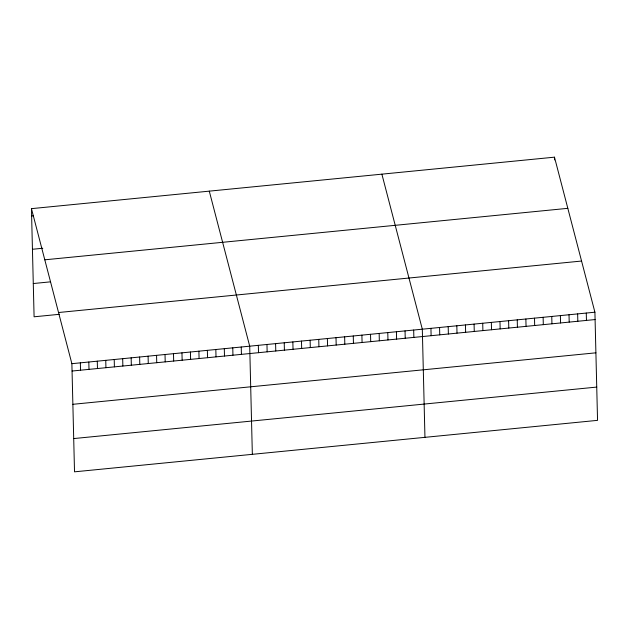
<?xml version="1.0" encoding="UTF-8"?>
<svg xmlns="http://www.w3.org/2000/svg" width="629" height="629" viewBox="0 0 629 629"><rect width="100%" height="100%" fill="white"/><g stroke="black" fill="none" stroke-linecap="round" stroke-linejoin="round"><path stroke-width="0.94" d="M31.45 208.647L554.479 157.171L594.908 312.204L597.55 420.353L74.521 471.829L71.879 363.68L31.45 208.647L34.092 316.796L59.496 314.296M31.631 216.006L33.51 215.826M32.441 249.273L42.796 248.251M44.793 259.808L567.822 208.333M33.282 283.537L50.218 281.871M58.536 312.519L581.566 261.043M71.879 363.68L594.908 312.204M72.06 371.039L595.089 319.563M72.87 404.305L595.899 352.822M73.703 438.57L596.74 387.087M381.882 174.162L422.311 329.195L424.952 437.336M209.284 191.145L249.705 346.178L252.347 454.327M586.275 313.053L586.456 320.413M577.65 313.902L577.823 321.262M569.017 314.752L569.198 322.111M560.384 315.601L560.565 322.96M554.479 157.171L554.55 159.931M551.759 316.45L551.94 323.809M543.126 317.299L543.307 324.658M534.501 318.148L534.674 325.507M525.868 318.997L526.048 326.357M517.235 319.846L517.415 327.206M508.609 320.696L508.79 328.055M499.976 321.545L500.157 328.904M491.343 322.394L491.524 329.753M482.718 323.243L482.899 330.602M474.085 324.092L474.266 331.452M465.46 324.941L465.633 332.301M456.827 325.791L457.008 333.15M448.194 326.64L448.375 333.999M439.569 327.489L439.75 334.856M430.936 328.346L431.117 335.705M413.678 330.044L413.858 337.403M405.045 330.893L405.225 338.253M396.419 331.742L396.6 339.102M387.786 332.592L387.967 339.951M379.153 333.441L379.334 340.8M370.528 334.29L370.709 341.649M361.895 335.139L362.076 342.498M353.27 335.988L353.443 343.348M344.637 336.837L344.818 344.197M336.004 337.687L336.185 345.046M327.379 338.536L327.56 345.895M318.746 339.385L318.927 346.744M310.121 340.234L310.294 347.593M301.488 341.083L301.668 348.442M292.855 341.932L293.035 349.292M284.229 342.781L284.41 350.141M275.596 343.631L275.777 350.99M266.963 344.48L267.144 351.839M258.338 345.329L258.519 352.688M241.237 347.011L241.418 354.371M232.769 347.845L232.95 355.204M224.301 348.678L224.482 356.038M215.833 349.512L216.014 356.871M207.366 350.345L207.546 357.704M198.898 351.179L199.078 358.538M190.43 352.012L190.611 359.371M181.962 352.845L182.143 360.205M173.494 353.679L173.675 361.038M165.026 354.512L165.207 361.872M156.558 355.346L156.739 362.705M148.09 356.179L148.271 363.538M139.622 357.013L139.803 364.372M131.154 357.846L131.335 365.205M122.686 358.679L122.867 366.039M114.219 359.513L114.399 366.872M105.751 360.346L105.931 367.706M97.283 361.18L97.464 368.539M88.815 362.013L88.996 369.372M80.347 362.847L80.528 370.206"/></g></svg>
